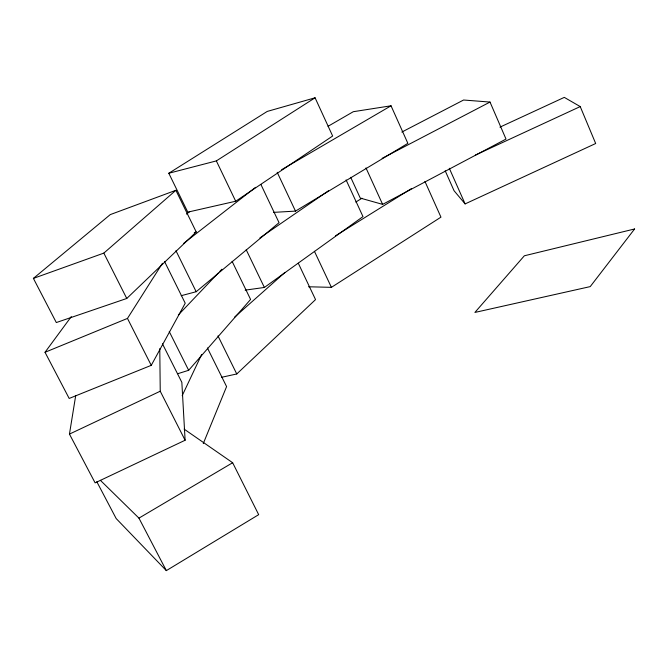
<?xml version="1.0" encoding="UTF-8"?>
<svg xmlns="http://www.w3.org/2000/svg" width="668" height="668" viewBox="0 0 668 668"><rect width="100%" height="100%" fill="white"/><g stroke="black" fill="none" stroke-linecap="round" stroke-linejoin="round"><path stroke-width="1" d="M162.441 343.786L181.846 382.355L185.111 440.245L95.115 482.864L69.455 434.1L75.701 395.606M203.272 443.569L226.586 386.597L207.414 347.953M182.189 395.673L201.627 354.541M71.326 316.557L45.023 352.278L69.18 398.454L151.252 365.346L185.22 303.222L164.57 261.589M45.023 352.278L127.471 318.419L162.441 263.292M177.73 373.721L188.66 370.297L250.592 299.431L232.097 261.33M178.356 314.945L218.344 272.961M219.772 271.467L221.918 269.212M126.761 298.471L196.225 231.955L175.868 190.305L110.27 214.603L33.4 278.389L56.312 322.552L126.761 298.471L103.841 253.105L175.868 190.305M221.692 377.278L236.764 373.963L315.546 299.598L298.295 263.242M234.476 317.258L284.977 272.419M181.212 295.69L196.183 291.724L279.049 222.686L260.896 184.443M183.65 243.394L255.552 187.332M186.464 214.077L189.779 211.572M245.148 290.146L264.378 287.457L362.983 216.599L346.082 179.917M259.902 237.908L328.497 190.764M235.704 201.235L332.647 136.022L315.079 97.795L267.225 111.431L168.804 173.254L187.8 212.14L235.704 201.235L216.349 160.904L168.804 173.254M308.541 286.772L331.411 287.349L440.955 217.15L424.931 181.404M216.349 160.904L315.079 97.795M335.57 235.771L411.304 188.677M355.785 202.062L361.998 198.246M96.81 481.72L116.174 518.543L166.34 570.622L258.683 514.661L232.648 462.732L184.109 429.098M273.613 212.366L295.49 211.113L407.872 143.353L391.031 105.794L353.314 111.698L328.038 126.302M100.384 480.317L138.944 518.126L232.648 462.732M281.679 169.664L391.031 105.794M350.708 177.304L360.261 198.079L382.622 204.383L506.01 139.069L490.011 102.062L463.592 100.016L401.835 132.064M382.138 158.333L490.011 102.062M69.455 434.1L160.237 391.223L159.777 348.654M499.948 127.137L564.293 97.378L580.225 106.579L595.681 143.511L465.112 203.907L454.048 190.714L445.189 170.774M475.34 155.093L580.225 106.579M33.4 278.389L103.841 253.105M194.271 232.656L196.225 231.955M138.944 518.126L166.34 570.622M127.471 318.419L151.252 365.346M160.237 391.223L185.111 440.245M169.246 331.553L188.66 370.297M175.943 250.7L196.183 291.724M217.985 335.904L236.764 373.963M246.216 249.765L264.378 287.457M277.195 172.286L295.49 211.113M314.428 251.31L331.411 287.349M365.972 167.918L382.622 204.383M449.297 168.261L465.112 203.907M634.6 228.974L590.228 286.605L474.89 312.44L524.347 255.786L634.6 228.974"/></g></svg>
